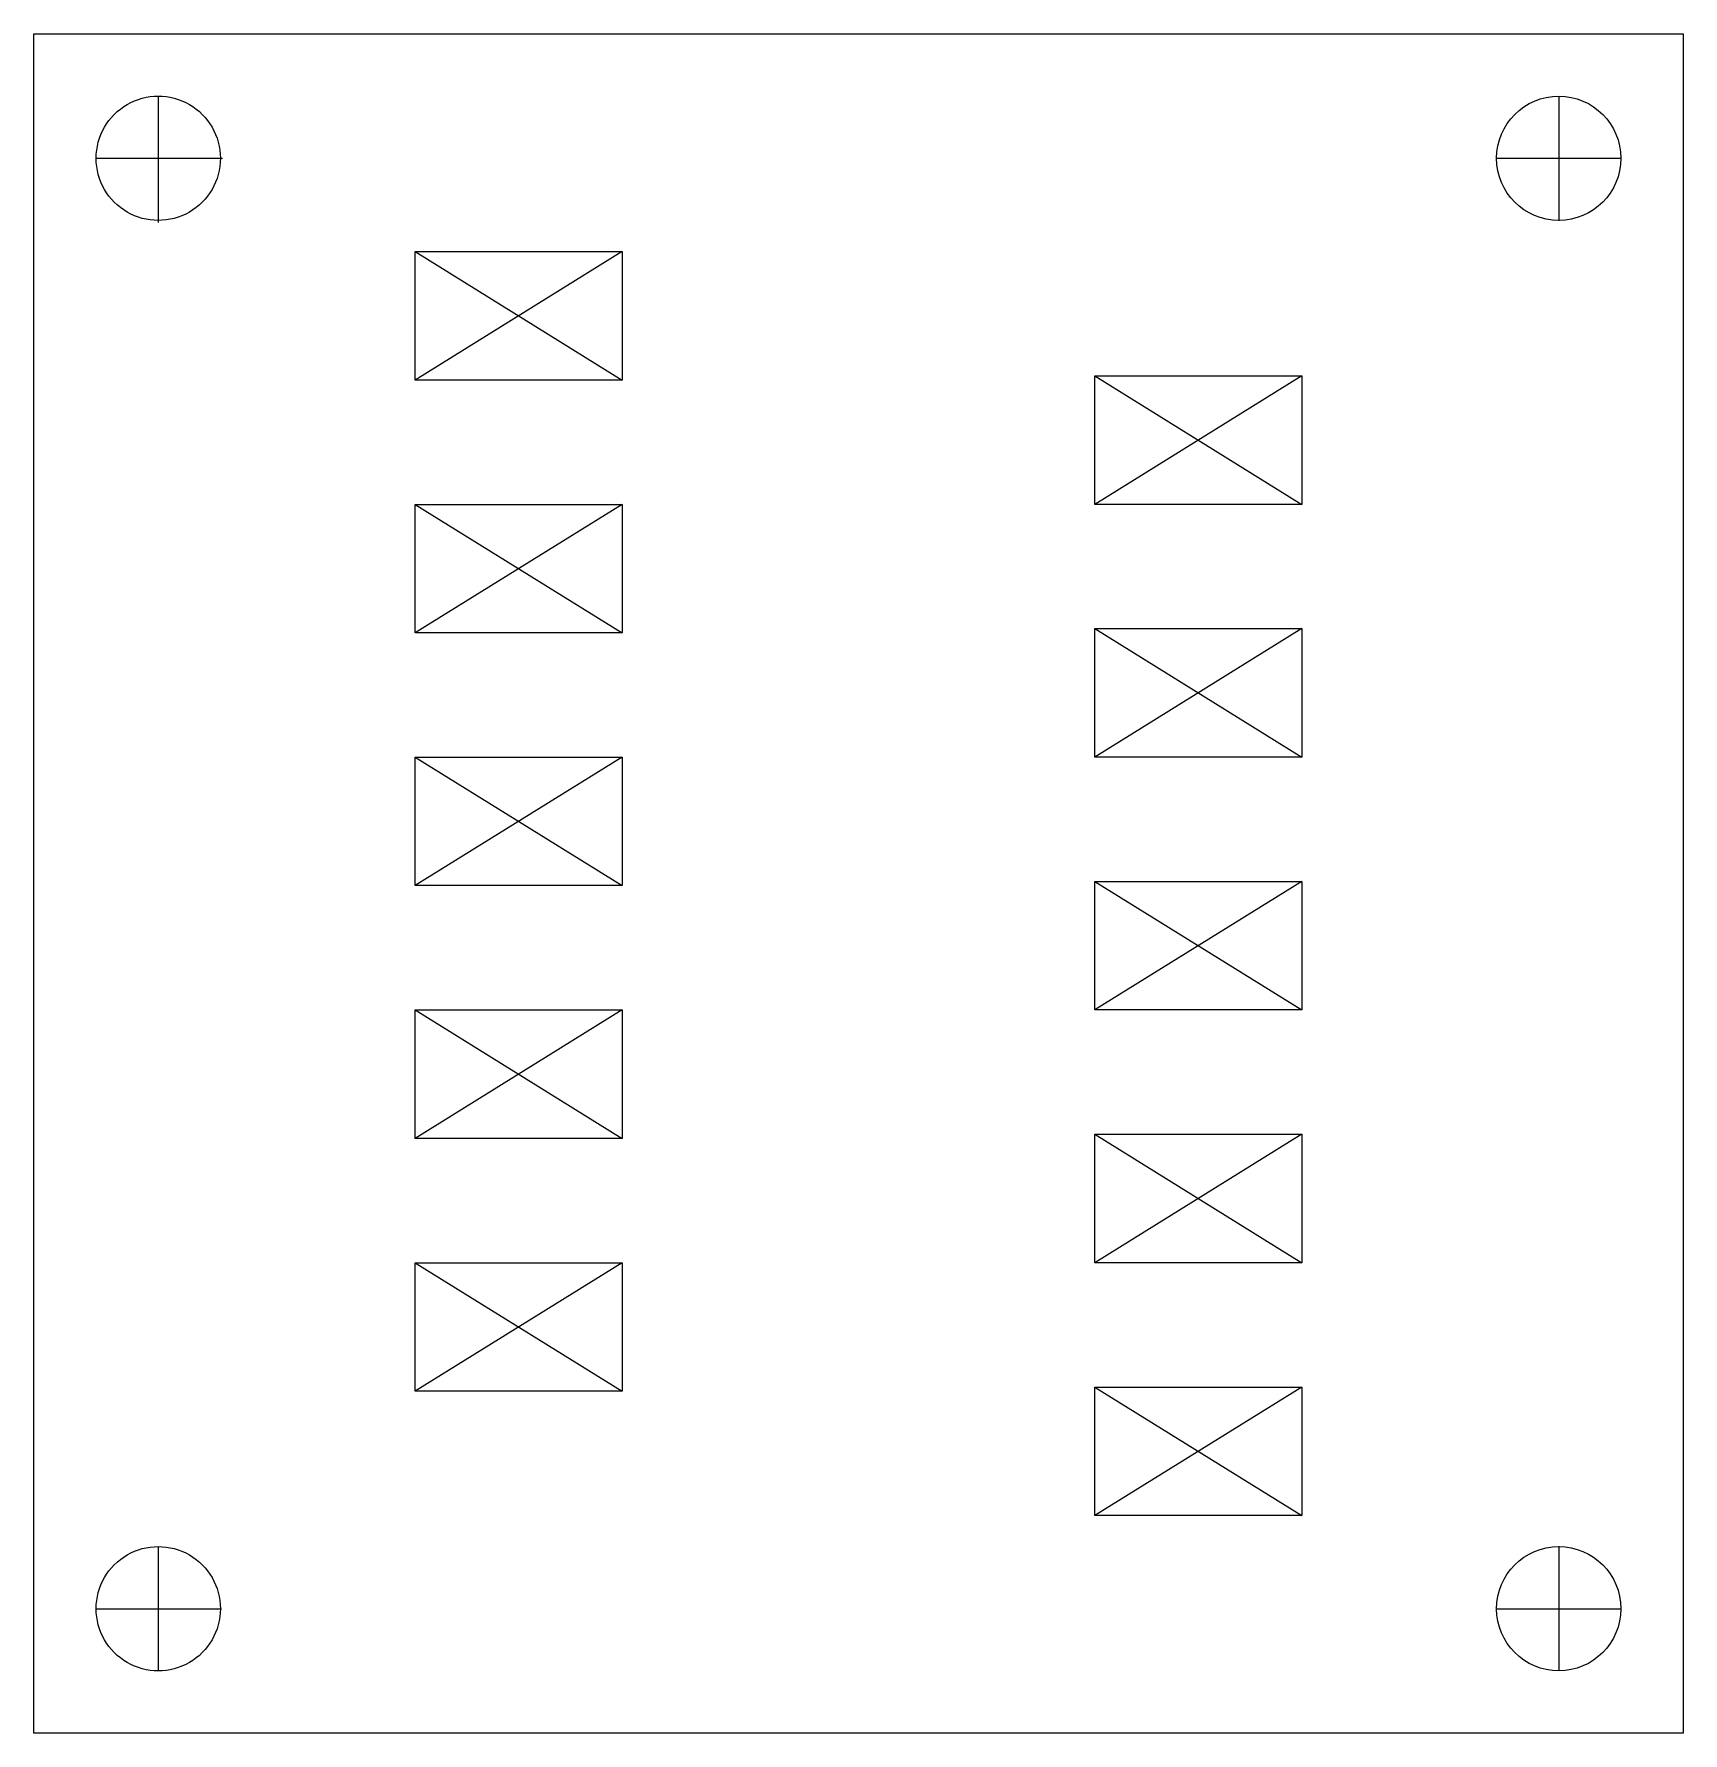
# Model space of a CAD drawing. Extents: x 2 to 41.8, y 2 to 43.
import ezdxf

# ---------------------------------------------------------------- set-up
doc = ezdxf.new("R2010")
doc.units = 0
doc.layers.add('digit', color=7, linetype='CONTINUOUS')

msp = doc.modelspace()

# ---------------------------------------------------------------- linework, layer by layer
at = {"layer": 'digit', "color": 7}
for points in [[(2, 43.000001), (41.799999, 43.000001), (41.799999, 2.000001), (2, 2.000001)], [(6.5, 39.999999)], [(40.300003, 39.999999)], [(11.199998, 31.649712), (16.200014, 31.649712), (16.200014, 28.549695), (11.199998, 28.549695)], [(11.199998, 25.549691), (16.200014, 25.549691), (16.200014, 22.4497), (11.199998, 22.4497)], [(6.5, 5.000003)], [(40.300003, 5.000003)]]:
    msp.add_lwpolyline(points, close=True, dxfattribs=at)
for points in [[(5, 41.499999), (5, 38.452298)], [(38.8, 41.499999), (38.8, 38.49061)], [(3.5, 39.999999), (6.552916, 39.999999)], [(37.298313, 39.999999), (40.3, 39.999999)], [(11.199998, 37.7497), (16.200014, 37.7497), (16.200014, 34.649698), (11.199998, 34.649698), (11.199998, 37.7497), (16.200014, 34.649698)], [(16.200014, 37.7497), (11.199998, 34.649698)], [(27.60001, 34.7497), (32.6, 34.7497), (32.6, 31.649712), (27.60001, 31.649712), (27.60001, 34.7497), (32.6, 31.649712)], [(32.6, 34.7497), (27.60001, 31.649712)], [(11.199998, 31.649712), (16.200014, 28.549695)], [(16.200014, 31.649712), (11.199998, 28.549695)], [(27.60001, 28.649708), (32.6, 28.649708), (32.6, 25.549691), (27.60001, 25.549691), (27.60001, 28.649708), (32.6, 25.549691)], [(32.6, 28.649708), (27.60001, 25.549691)], [(11.199998, 25.549691), (16.200014, 22.4497)], [(16.200014, 25.549691), (11.199998, 22.4497)], [(27.60001, 22.549713), (32.6, 22.549713), (32.6, 19.449695), (27.60001, 19.449695), (27.60001, 22.549713), (32.6, 19.449695)], [(32.6, 22.549713), (27.60001, 19.449695)], [(11.199998, 19.449695), (16.200014, 19.449695), (16.200014, 16.349705), (11.199998, 16.349705), (11.199998, 19.449695), (16.200014, 16.349705)], [(16.200014, 19.449695), (11.199998, 16.349705)], [(27.60001, 16.449691), (32.6, 16.449691), (32.6, 13.3497), (27.60001, 13.3497), (27.60001, 16.449691), (32.6, 13.3497)], [(32.6, 16.449691), (27.60001, 13.3497)], [(11.199998, 13.3497), (16.200014, 13.3497), (16.200014, 10.249683), (11.199998, 10.249683), (11.199998, 13.3497), (16.200014, 10.249683)], [(16.200014, 13.3497), (11.199998, 10.249683)], [(27.60001, 10.349696), (32.6, 10.349696), (32.6, 7.249679), (27.60001, 7.249679), (27.60001, 10.349696), (32.6, 7.249679)], [(32.6, 10.349696), (27.60001, 7.249679)], [(5, 6.498841), (5, 3.500001)], [(38.8, 6.507218), (38.8, 3.500001)], [(3.5, 5.000001), (6.528337, 5.000001)], [(37.291362, 5.000001), (40.3, 5.000001)]]:
    msp.add_lwpolyline(points, dxfattribs=at)
for points in [[(4.25, 41.299037), (4.714102, 41.566986), (5.285898, 41.566986), (5.75, 41.299037)], [(37.300003, 39.999999), (37.300003, 40.828426), (37.971576, 41.499999), (38.800003, 41.499999)], [(38.800003, 41.499999), (39.62843, 41.499999), (40.300002, 40.828426), (40.300003, 39.999999)], [(3.5, 39.999999), (3.5, 40.535898), (3.785898, 41.031088), (4.25, 41.299037)], [(5.75, 41.299037), (6.214102, 41.031088), (6.5, 40.535898), (6.5, 39.999999)], [(4.25, 38.700962), (3.785898, 38.968911), (3.5, 39.464101), (3.5, 39.999999)], [(6.5, 39.999999), (6.5, 39.464101), (6.214102, 38.968911), (5.75, 38.700962)], [(38.800003, 38.5), (37.971576, 38.5), (37.300003, 39.171572), (37.300003, 39.999999)], [(40.300003, 39.999999), (40.300002, 39.171572), (39.62843, 38.5), (38.800003, 38.5)], [(5.75, 38.700962), (5.285898, 38.433012), (4.714102, 38.433012), (4.25, 38.700962)], [(4.25, 6.299041), (4.714102, 6.566991), (5.285898, 6.566991), (5.75, 6.299041)], [(3.5, 5.000003), (3.5, 5.535902), (3.785898, 6.031092), (4.25, 6.299041)], [(5.75, 6.299041), (6.214102, 6.031092), (6.5, 5.535902), (6.5, 5.000003)], [(37.300003, 5.000003), (37.300003, 5.82843), (37.971576, 6.500003), (38.800003, 6.500003)], [(38.800003, 6.500003), (39.62843, 6.500003), (40.300002, 5.82843), (40.300003, 5.000003)], [(4.25, 3.700965), (3.785898, 3.968914), (3.5, 4.464105), (3.5, 5.000003)], [(6.5, 5.000003), (6.5, 4.464105), (6.214102, 3.968914), (5.75, 3.700965)], [(38.800003, 3.500003), (37.971576, 3.500003), (37.300003, 4.171576), (37.300003, 5.000003)], [(40.300003, 5.000003), (40.300002, 4.171576), (39.62843, 3.500003), (38.800003, 3.500003)], [(5.75, 3.700965), (5.285898, 3.433016), (4.714102, 3.433016), (4.25, 3.700965)]]:
    msp.add_open_spline(points, degree=3, dxfattribs=at)

doc.saveas('drawing.dxf')
